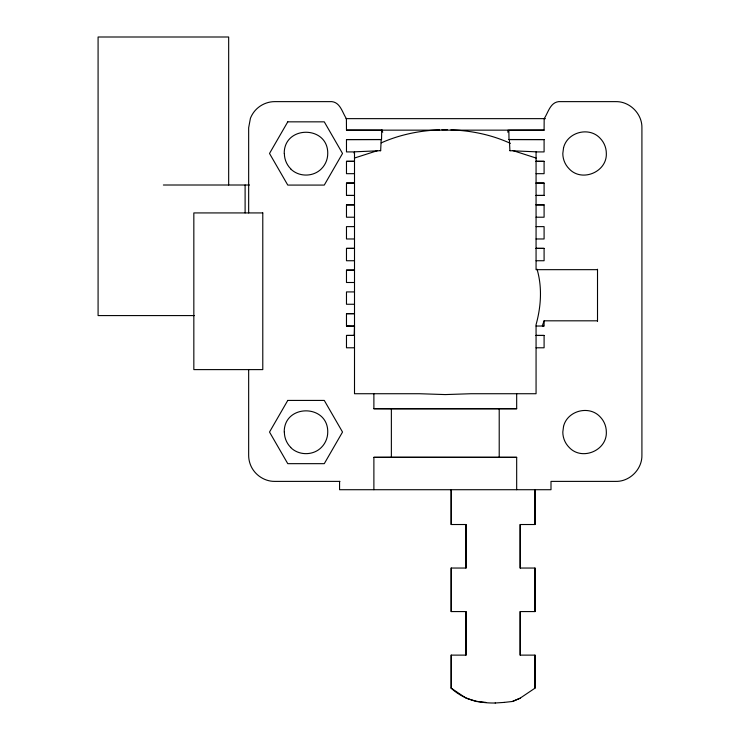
<?xml version="1.0" encoding="UTF-8"?>
<svg xmlns="http://www.w3.org/2000/svg" width="740" height="740" viewBox="0 0 740 740"><rect width="100%" height="100%" fill="white"/><g stroke="black" fill="none" stroke-linecap="round" stroke-linejoin="round"><path stroke-width="1.11" d="M536.065 151.913L544.094 151.913L544.094 139.573L509.009 139.555L508.852 130.203L544.094 130.148L544.168 118.641C548.211 112.647 550.088 102.61 558.691 101.63L615.791 101.63C629.749 101.325 642.209 113.794 641.913 127.752L641.913 455.285C642.191 469.216 629.749 481.721 615.791 481.388L550.995 481.388L550.995 489.714L339.568 489.714L339.568 481.388M354.506 151.913L346.477 151.913L346.477 139.573L381.544 139.518L381.72 130.166L382.746 132.22M354.192 335.451L354.506 326.322L346.477 326.026L346.477 313.686L354.506 313.668L346.477 313.686M354.072 153.097L354.506 151.829L380.656 150.683L381.193 139.573M284.234 153.467C283.92 125.199 328.051 125.199 327.746 153.467A21.682 21.682 0 0 1 321.373 168.859C313.196 177.138 298.784 177.138 290.607 168.859M284.234 432.049C283.91 403.79 328.061 403.79 327.746 432.049A21.682 21.682 0 0 1 321.373 447.432C313.196 455.72 298.784 455.72 290.607 447.441M597.513 320.818L544.094 320.818L542.318 325.822L543.752 326.026M382.192 130.897L382.497 130.148L381.905 130.268M507.807 132.22L508.056 130.148M535.057 489.714L535.057 524.521L520.118 524.521L520.118 568.043L535.057 568.043L535.057 611.573L520.118 611.573L520.118 655.122L535.057 655.122L535.057 688.117L520.118 698.181L512.422 701.465M381.202 142.876C399.535 134.699 419.608 130.582 439.634 129.852M520.257 698.181L512.561 701.465L504.088 702.408M354.386 158.073L377.437 150.664M509.361 139.573L509.916 150.683L510.471 150.572M441.882 129.694L447.524 129.62M495.171 703L504.208 702.408M373.885 393.726L373.885 408.73L391.368 408.785L516.677 408.73L516.677 393.726M373.885 489.714L373.885 457.329L391.368 457.274L516.677 457.329L516.677 489.714M346.477 161.338L354.506 161.32L346.477 161.338L346.477 173.678L354.506 173.678M346.477 183.095L354.506 183.085L346.477 183.095L346.477 195.443L354.506 195.462L346.477 195.443M544.094 195.443L536.065 195.462L544.094 195.443L544.094 183.095L536.065 183.085L544.094 183.095M346.477 204.86L354.506 204.841L346.477 204.86L346.477 217.209L354.506 217.209M346.477 248.39L354.506 248.372L346.477 248.39L346.477 260.739L354.506 260.739M346.477 270.156L354.506 270.137L346.477 270.156L346.477 282.495L354.506 282.495M346.477 335.451L354.506 335.433L346.477 335.451L346.477 347.791L354.506 347.791M345.959 118.641L545.445 118.641M248.659 212.926L248.659 127.752L250.416 118.308A26.492 26.492 0 0 1 255.263 110.39C260.166 104.895 267.408 101.621 274.781 101.63L331.871 101.63C340.465 102.61 342.352 112.656 346.403 118.641L346.477 130.148L544.094 130.148M346.477 139.573L381.544 139.555M544.094 161.338L536.065 161.32L544.094 161.338L544.094 173.678L536.065 173.678M163.383 185.009L249.51 185.009M544.094 204.86L536.065 204.86L544.094 204.86L544.094 217.209L536.065 217.209M354.506 226.625L346.477 226.625L346.477 238.974L354.506 238.974M536.065 226.625L544.094 226.625L544.094 238.974L536.065 238.974M544.094 248.39L536.065 248.372L544.094 248.39L544.094 260.739L536.065 260.739M597.513 269.665L536.065 269.665L536.065 151.829L509.916 150.683M354.506 291.921L346.477 291.921L346.477 304.26L354.506 304.26M194.38 315.582L98.087 315.582L98.087 37L228.669 37L228.669 185.009M346.477 326.026L354.506 326.026M536.065 326.026L544.094 326.026L544.094 320.818M544.094 335.451L536.065 335.451L544.094 335.451L544.094 347.791L536.065 347.791M373.885 408.73L516.677 408.73M373.885 457.329L516.677 457.329M339.947 481.388L274.781 481.388C264.217 481.527 254.171 474.543 250.416 464.711A26.279 26.279 0 0 1 248.659 455.285L248.659 369.611M451.123 489.714L451.123 524.521L466.061 524.521L466.061 568.043L451.123 568.043L451.123 611.573L466.061 611.573L466.061 655.122L451.123 655.122L451.123 688.117L466.061 698.181L476.144 701.465L485.921 702.408M535.057 688.117L534.918 655.122M346.477 130.148L381.72 130.203M509.009 139.518L544.094 139.573M495.31 703C479.187 703.315 463.194 699.485 451.123 688.117M450.919 129.852C471.325 130.61 491.795 134.819 510.397 143.357M380.082 150.572L380.656 150.683M513.125 150.664L536.176 158.073M354.192 326.026L354.506 326.618M537.046 269.203C542.355 287.379 541.06 306.601 536.065 324.657L536.065 393.726L471.038 393.726L445.267 394.577L419.515 393.726L354.506 393.726L354.506 151.829M597.513 269.221L597.513 321.271M534.918 489.714L534.918 524.521M534.918 568.043L534.918 611.573M520.257 524.521L520.257 568.043M520.257 611.573L520.257 655.122M499.213 408.785L499.213 457.274M465.932 524.521L465.932 568.043M465.932 611.573L465.932 655.122M451.261 489.714L451.261 524.521M451.261 568.043L451.261 611.573M451.261 655.122L451.261 688.117M391.368 408.785L391.368 457.274M245.107 185.009L245.107 212.926M290.755 168.859A21.682 21.682 0 0 1 284.373 153.467M290.755 447.432A21.682 21.682 0 0 1 284.373 432.049M563.547 147.824L562.816 153.467A21.682 21.682 0 0 0 569.19 168.859C581.825 182.521 607.059 172.059 606.337 153.467A21.784 21.784 0 0 0 599.955 138.075C588.92 126.346 567.256 132.173 563.547 147.824M563.547 426.407L562.816 432.049A21.682 21.682 0 0 0 569.19 447.432C581.825 461.103 607.059 450.642 606.337 432.049A21.784 21.784 0 0 0 599.955 416.657C588.92 404.947 567.247 410.756 563.547 426.407M287.768 121.841L269.517 153.467L287.768 185.083L324.277 185.083L342.528 153.467L324.277 121.841L287.768 121.841M287.768 400.423L269.517 432.049L287.768 463.666L324.277 463.666L342.528 432.049L324.277 400.423L287.768 400.423M262.783 212.926L193.834 212.926L193.834 369.611L262.783 369.611L262.783 212.926"/></g></svg>
